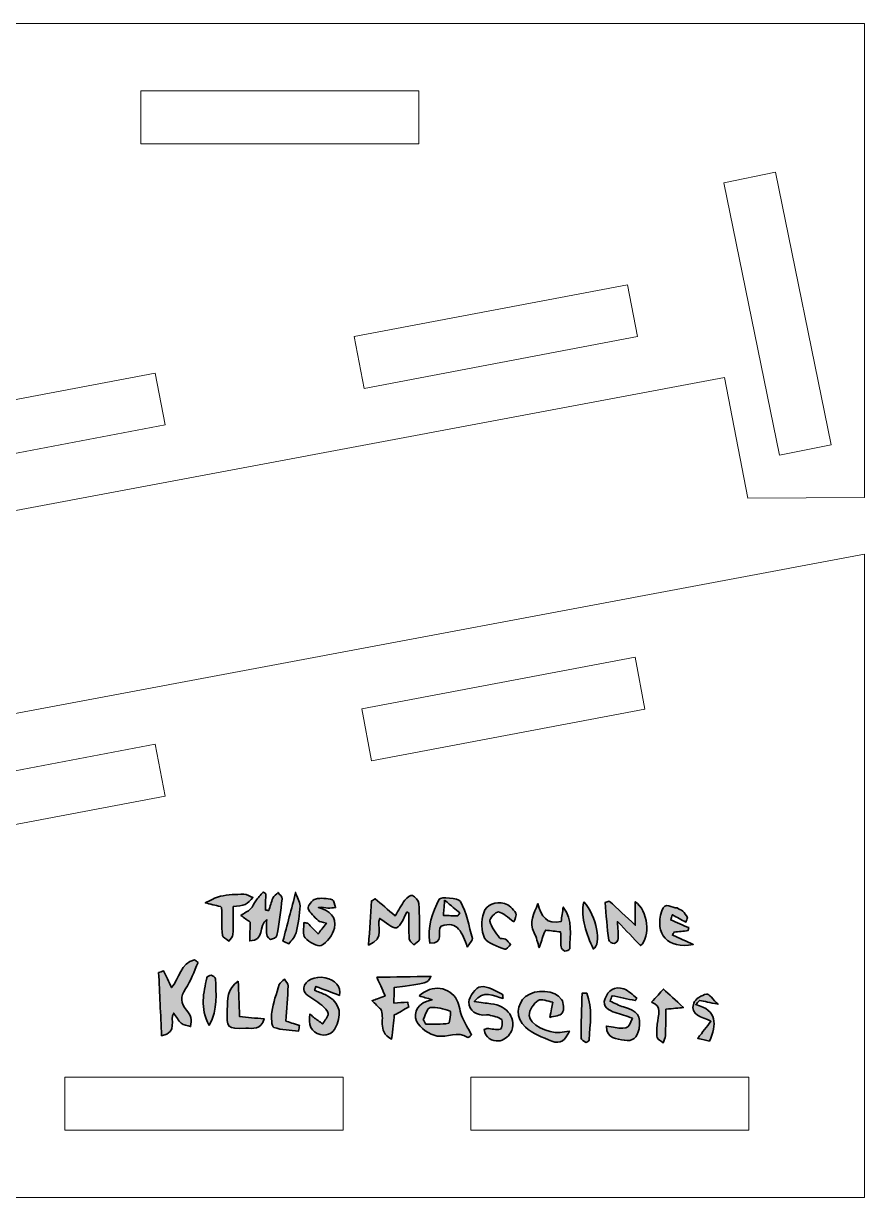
# Model space of a CAD drawing. Header units: inches. Extents: x 0.7 to 43.7, y -59.5 to -0.9.
# Drawn here: x 10.18 to 19.69, y -14.12 to -0.86 of the extents above; entities that cross this region are included whole.
import ezdxf

# ---------------------------------------------------------------- set-up
doc = ezdxf.new("R2010")
doc.units = ezdxf.units.IN
doc.header["$MEASUREMENT"] = 0
doc.layers.add('cut', color=7, linetype='Continuous')
doc.layers.add('etch', color=7, linetype='Continuous')

# ---------------------------------------------------------------- blocks, each defined once
blk = doc.blocks.new('block 8')
at = {"layer": 'etch', "true_color": 0x00a550}
h = blk.add_hatch(color=114, dxfattribs=at)
h.dxf.hatch_style = 2
edge = h.paths.add_edge_path()
edge.add_spline(control_points=[(12.548, -10.835), (12.548, -10.947), (12.551, -11.05), (12.546, -11.153), (12.544, -11.178), (12.516, -11.202), (12.5, -11.226), (12.474, -11.205), (12.428, -11.185), (12.426, -11.162), (12.416, -11.06), (12.419, -10.957), (12.418, -10.849), (12.417, -10.848), (12.411, -10.838), (12.404, -10.836), (12.347, -10.822), (12.289, -10.809), (12.232, -10.795), (12.289, -10.769), (12.344, -10.732), (12.404, -10.72), (12.49, -10.702), (12.58, -10.698), (12.669, -10.698), (12.703, -10.697), (12.737, -10.722), (12.771, -10.736), (12.742, -10.763), (12.718, -10.799), (12.685, -10.813), (12.648, -10.83), (12.603, -10.827), (12.548, -10.835)], knot_values=[0, 0, 0, 0, 1, 1, 1, 2, 2, 2, 3, 3, 3, 4, 4, 4, 5, 5, 5, 6, 6, 6, 7, 7, 7, 8, 8, 8, 9, 9, 9, 10, 10, 10, 11, 11, 11, 11], degree=3, periodic=1)
h = blk.add_hatch(color=114, dxfattribs=at)
h.dxf.hatch_style = 2
edge = h.paths.add_edge_path()
edge.add_spline(control_points=[(12.927, -10.982), (12.83, -11.059), (12.909, -11.223), (12.735, -11.225), (12.737, -11.15), (12.739, -11.082), (12.74, -11.012), (12.708, -10.989), (12.672, -10.963), (12.635, -10.937), (12.672, -10.912), (12.714, -10.893), (12.746, -10.862), (12.771, -10.839), (12.782, -10.801), (12.803, -10.773), (12.828, -10.738), (12.858, -10.706), (12.886, -10.673), (12.897, -10.679), (12.907, -10.685), (12.917, -10.692), (12.915, -10.752), (12.914, -10.813), (12.912, -10.874), (12.925, -10.876), (12.938, -10.879), (12.951, -10.882), (12.966, -10.835), (12.977, -10.786), (12.998, -10.741), (13.009, -10.716), (13.036, -10.698), (13.056, -10.677), (13.072, -10.701), (13.103, -10.726), (13.101, -10.748), (13.087, -10.887), (13.068, -11.026), (13.043, -11.164), (13.04, -11.184), (12.998, -11.205), (12.972, -11.208), (12.959, -11.21), (12.931, -11.174), (12.928, -11.152), (12.922, -11.103), (12.927, -11.053), (12.927, -10.982)], knot_values=[0, 0, 0, 0, 1, 1, 1, 2, 2, 2, 3, 3, 3, 4, 4, 4, 5, 5, 5, 6, 6, 6, 7, 7, 7, 8, 8, 8, 9, 9, 9, 10, 10, 10, 11, 11, 11, 12, 12, 12, 13, 13, 13, 14, 14, 14, 15, 15, 15, 16, 16, 16, 16], degree=3, periodic=1)
h = blk.add_hatch(color=114, dxfattribs=at)
h.dxf.hatch_style = 2
edge = h.paths.add_edge_path()
edge.add_spline(control_points=[(13.25, -10.676), (13.269, -10.726), (13.305, -10.777), (13.304, -10.827), (13.301, -10.929), (13.283, -11.033), (13.259, -11.133), (13.248, -11.178), (13.207, -11.216), (13.179, -11.257), (13.156, -11.248), (13.133, -11.239), (13.11, -11.229), (13.159, -11.045), (13.207, -10.861), (13.256, -10.677), (13.255, -10.677), (13.25, -10.676), (13.25, -10.676)], knot_values=[0, 0, 0, 0, 1, 1, 1, 2, 2, 2, 3, 3, 3, 4, 4, 4, 5, 5, 5, 6, 6, 6, 6], degree=3, periodic=1)
h = blk.add_hatch(color=114, dxfattribs=at)
h.dxf.hatch_style = 2
edge = h.paths.add_edge_path()
edge.add_spline(control_points=[(13.391, -11.026), (13.43, -11.066), (13.469, -11.106), (13.508, -11.146), (13.536, -11.11), (13.564, -11.075), (13.602, -11.025), (13.552, -11.01), (13.524, -11.01), (13.51, -10.996), (13.467, -10.953), (13.415, -10.91), (13.396, -10.857), (13.387, -10.833), (13.443, -10.762), (13.48, -10.752), (13.539, -10.735), (13.609, -10.745), (13.671, -10.759), (13.688, -10.763), (13.695, -10.817), (13.706, -10.848), (13.677, -10.85), (13.647, -10.857), (13.618, -10.854), (13.586, -10.851), (13.554, -10.84), (13.512, -10.848), (13.638, -10.881), (13.724, -10.954), (13.692, -11.081), (13.673, -11.156), (13.61, -11.241), (13.544, -11.276), (13.506, -11.296), (13.404, -11.24), (13.362, -11.191), (13.331, -11.156), (13.349, -11.077), (13.346, -11.018), (13.361, -11.02), (13.376, -11.023), (13.391, -11.026)], knot_values=[0, 0, 0, 0, 1, 1, 1, 2, 2, 2, 3, 3, 3, 4, 4, 4, 5, 5, 5, 6, 6, 6, 7, 7, 7, 8, 8, 8, 9, 9, 9, 10, 10, 10, 11, 11, 11, 12, 12, 12, 13, 13, 13, 14, 14, 14, 14], degree=3, periodic=1)
h = blk.add_hatch(color=114, dxfattribs=at)
h.dxf.hatch_style = 2
edge = h.paths.add_edge_path()
edge.add_spline(control_points=[(14.513, -10.896), (14.475, -10.96), (14.447, -11.062), (14.395, -11.076), (14.346, -11.09), (14.272, -11.012), (14.205, -10.971), (14.166, -11.052), (14.273, -11.197), (14.079, -11.272), (14.091, -11.092), (14.101, -10.932), (14.112, -10.773), (14.126, -10.764), (14.141, -10.756), (14.155, -10.748), (14.225, -10.809), (14.296, -10.871), (14.379, -10.943), (14.418, -10.879), (14.449, -10.818), (14.49, -10.764), (14.51, -10.738), (14.559, -10.702), (14.575, -10.71), (14.607, -10.727), (14.644, -10.769), (14.646, -10.803), (14.656, -10.937), (14.656, -11.073), (14.653, -11.209), (14.652, -11.229), (14.613, -11.249), (14.592, -11.269), (14.573, -11.247), (14.539, -11.226), (14.538, -11.203), (14.532, -11.106), (14.535, -11.008), (14.535, -10.91), (14.528, -10.906), (14.521, -10.901), (14.513, -10.896)], knot_values=[0, 0, 0, 0, 1, 1, 1, 2, 2, 2, 3, 3, 3, 4, 4, 4, 5, 5, 5, 6, 6, 6, 7, 7, 7, 8, 8, 8, 9, 9, 9, 10, 10, 10, 11, 11, 11, 12, 12, 12, 13, 13, 13, 14, 14, 14, 14], degree=3, periodic=1)
h = blk.add_hatch(color=114, dxfattribs=at)
h.dxf.hatch_style = 2
edge = h.paths.add_edge_path()
edge.add_spline(control_points=[(15.195, -11.296), (15.136, -11.136), (15.092, -10.987), (14.898, -11.059), (14.85, -11.109), (14.939, -11.261), (14.771, -11.25), (14.74, -11.069), (14.797, -10.903), (14.878, -10.754), (14.894, -10.725), (15.092, -10.737), (15.117, -10.78), (15.187, -10.905), (15.213, -11.056), (15.252, -11.198), (15.256, -11.213), (15.231, -11.235), (15.195, -11.296)], knot_values=[0, 0, 0, 0, 1, 1, 1, 2, 2, 2, 3, 3, 3, 4, 4, 4, 5, 5, 5, 6, 6, 6, 6], degree=3, periodic=1)
edge = h.paths.add_edge_path()
edge.add_spline(control_points=[(14.939, -10.764), (14.931, -10.855), (14.928, -10.894), (14.925, -10.937), (14.987, -10.939), (15.037, -10.941), (15.087, -10.943), (15.095, -10.932), (15.102, -10.921), (15.11, -10.909), (15.063, -10.87), (15.016, -10.83), (14.939, -10.764)], knot_values=[0, 0, 0, 0, 1, 1, 1, 2, 2, 2, 3, 3, 3, 4, 4, 4, 4], degree=3, periodic=1)
h = blk.add_hatch(color=114, dxfattribs=at)
h.dxf.hatch_style = 2
edge = h.paths.add_edge_path()
edge.add_spline(control_points=[(15.722, -11.01), (15.647, -10.958), (15.6, -10.904), (15.548, -10.898), (15.517, -10.895), (15.441, -10.976), (15.448, -11.002), (15.466, -11.07), (15.516, -11.131), (15.559, -11.19), (15.569, -11.204), (15.607, -11.194), (15.625, -11.205), (15.649, -11.22), (15.666, -11.246), (15.685, -11.267), (15.663, -11.286), (15.631, -11.325), (15.619, -11.32), (15.537, -11.284), (15.425, -11.258), (15.39, -11.192), (15.349, -11.116), (15.351, -10.994), (15.38, -10.907), (15.41, -10.812), (15.516, -10.774), (15.614, -10.802), (15.665, -10.816), (15.714, -10.864), (15.744, -10.91), (15.759, -10.933), (15.729, -10.985), (15.722, -11.01)], knot_values=[0, 0, 0, 0, 1, 1, 1, 2, 2, 2, 3, 3, 3, 4, 4, 4, 5, 5, 5, 6, 6, 6, 7, 7, 7, 8, 8, 8, 9, 9, 9, 10, 10, 10, 11, 11, 11, 11], degree=3, periodic=1)
h = blk.add_hatch(color=114, dxfattribs=at)
h.dxf.hatch_style = 2
edge = h.paths.add_edge_path()
edge.add_spline(control_points=[(15.991, -10.804), (16.032, -10.947), (16.091, -11.044), (16.256, -11.005), (16.263, -10.953), (16.271, -10.898), (16.279, -10.843), (16.395, -10.993), (16.353, -11.156), (16.353, -11.314), (16.353, -11.324), (16.314, -11.343), (16.298, -11.34), (16.281, -11.336), (16.259, -11.311), (16.256, -11.293), (16.249, -11.243), (16.252, -11.191), (16.25, -11.124), (16.195, -11.117), (16.137, -11.11), (16.082, -11.103), (16.073, -11.118), (16.068, -11.126), (16.065, -11.134), (16.045, -11.19), (16.026, -11.246), (16.007, -11.301), (15.989, -11.245), (15.979, -11.183), (15.95, -11.133), (15.882, -11.014), (15.955, -10.917), (15.991, -10.804)], knot_values=[0, 0, 0, 0, 1, 1, 1, 2, 2, 2, 3, 3, 3, 4, 4, 4, 5, 5, 5, 6, 6, 6, 7, 7, 7, 8, 8, 8, 9, 9, 9, 10, 10, 10, 11, 11, 11, 11], degree=3, periodic=1)
h = blk.add_hatch(color=114, dxfattribs=at)
h.dxf.hatch_style = 2
edge = h.paths.add_edge_path()
edge.add_spline(control_points=[(16.512, -10.782), (16.658, -10.942), (16.714, -11.265), (16.62, -11.317), (16.54, -11.145), (16.475, -10.972), (16.512, -10.782)], knot_values=[0, 0, 0, 0, 1, 1, 1, 2, 2, 2, 2], degree=3, periodic=1)
h = blk.add_hatch(color=114, dxfattribs=at)
h.dxf.hatch_style = 2
edge = h.paths.add_edge_path()
edge.add_spline(control_points=[(16.8, -10.775), (16.894, -10.862), (16.988, -10.949), (17.094, -11.047), (17.094, -10.954), (17.094, -10.874), (17.094, -10.782), (17.239, -10.879), (17.268, -11.181), (17.154, -11.277), (17.075, -11.195), (16.995, -11.112), (16.892, -11.006), (16.897, -11.088), (16.905, -11.144), (16.901, -11.199), (16.9, -11.22), (16.873, -11.252), (16.856, -11.254), (16.835, -11.256), (16.795, -11.232), (16.793, -11.216), (16.776, -11.075), (16.765, -10.933), (16.753, -10.791), (16.769, -10.786), (16.785, -10.78), (16.8, -10.775)], knot_values=[0, 0, 0, 0, 1, 1, 1, 2, 2, 2, 3, 3, 3, 4, 4, 4, 5, 5, 5, 6, 6, 6, 7, 7, 7, 8, 8, 8, 9, 9, 9, 9], degree=3, periodic=1)
h = blk.add_hatch(color=114, dxfattribs=at)
h.dxf.hatch_style = 2
edge = h.paths.add_edge_path()
edge.add_spline(control_points=[(17.631, -10.887), (17.649, -10.911), (17.667, -10.936), (17.684, -10.96), (17.678, -10.978), (17.672, -10.996), (17.666, -11.013), (17.615, -10.986), (17.564, -10.958), (17.513, -10.93), (17.507, -10.949), (17.501, -10.968), (17.495, -10.987), (17.563, -11.017), (17.631, -11.046), (17.699, -11.075), (17.696, -11.086), (17.694, -11.098), (17.691, -11.109), (17.638, -11.114), (17.586, -11.12), (17.533, -11.126), (17.527, -11.137), (17.52, -11.149), (17.514, -11.16), (17.593, -11.195), (17.671, -11.23), (17.749, -11.265), (17.457, -11.323), (17.311, -11.147), (17.393, -10.886), (17.43, -10.766), (17.509, -10.863), (17.567, -10.852), (17.588, -10.864), (17.61, -10.875), (17.631, -10.887)], knot_values=[0, 0, 0, 0, 1, 1, 1, 2, 2, 2, 3, 3, 3, 4, 4, 4, 5, 5, 5, 6, 6, 6, 7, 7, 7, 8, 8, 8, 9, 9, 9, 10, 10, 10, 11, 11, 11, 12, 12, 12, 12], degree=3, periodic=1)
h = blk.add_hatch(color=114, dxfattribs=at)
h.dxf.hatch_style = 2
edge = h.paths.add_edge_path()
edge.add_spline(control_points=[(12.152, -11.47), (12.105, -11.57), (12.069, -11.676), (12.009, -11.767), (11.948, -11.857), (11.956, -11.929), (12.019, -12.007), (12.039, -12.033), (12.063, -12.06), (12.07, -12.09), (12.078, -12.122), (12.069, -12.159), (12.067, -12.193), (12.031, -12.181), (11.989, -12.178), (11.962, -12.156), (11.928, -12.127), (11.906, -12.083), (11.876, -12.041), (11.825, -12.114), (11.931, -12.256), (11.739, -12.297), (11.728, -12.052), (11.717, -11.817), (11.706, -11.582), (11.725, -11.576), (11.744, -11.57), (11.762, -11.564), (11.79, -11.624), (11.818, -11.683), (11.85, -11.753), (11.942, -11.653), (11.955, -11.471), (12.112, -11.439), (12.125, -11.45), (12.139, -11.46), (12.152, -11.47)], knot_values=[0, 0, 0, 0, 1, 1, 1, 2, 2, 2, 3, 3, 3, 4, 4, 4, 5, 5, 5, 6, 6, 6, 7, 7, 7, 8, 8, 8, 9, 9, 9, 10, 10, 10, 11, 11, 11, 12, 12, 12, 12], degree=3, periodic=1)
h = blk.add_hatch(color=114, dxfattribs=at)
h.dxf.hatch_style = 2
edge = h.paths.add_edge_path()
edge.add_spline(control_points=[(12.277, -12.18), (12.168, -11.978), (12.216, -11.81), (12.249, -11.643), (12.252, -11.629), (12.283, -11.611), (12.299, -11.613), (12.317, -11.615), (12.346, -11.637), (12.347, -11.652), (12.355, -11.82), (12.379, -11.991), (12.277, -12.18)], knot_values=[0, 0, 0, 0, 1, 1, 1, 2, 2, 2, 3, 3, 3, 4, 4, 4, 4], degree=3, periodic=1)
h = blk.add_hatch(color=114, dxfattribs=at)
h.dxf.hatch_style = 2
edge = h.paths.add_edge_path()
edge.add_spline(control_points=[(13.143, -12.131), (13.177, -12.142), (13.238, -12.161), (13.298, -12.18), (13.295, -12.201), (13.291, -12.222), (13.288, -12.243), (13.194, -12.232), (13.095, -12.234), (13.009, -12.202), (12.982, -12.192), (12.976, -12.087), (12.985, -12.029), (13.002, -11.924), (13.036, -11.82), (13.069, -11.718), (13.076, -11.694), (13.108, -11.677), (13.128, -11.657), (13.143, -11.683), (13.171, -11.709), (13.17, -11.733), (13.165, -11.864), (13.153, -11.994), (13.143, -12.131)], knot_values=[0, 0, 0, 0, 1, 1, 1, 2, 2, 2, 3, 3, 3, 4, 4, 4, 5, 5, 5, 6, 6, 6, 7, 7, 7, 8, 8, 8, 8], degree=3, periodic=1)
h = blk.add_hatch(color=114, dxfattribs=at)
h.dxf.hatch_style = 2
edge = h.paths.add_edge_path()
edge.add_spline(control_points=[(13.416, -12.048), (13.432, -12.063), (13.442, -12.077), (13.456, -12.087), (13.49, -12.113), (13.526, -12.137), (13.561, -12.162), (13.583, -12.123), (13.622, -12.084), (13.622, -12.045), (13.622, -12.014), (13.58, -11.976), (13.549, -11.951), (13.493, -11.906), (13.428, -11.871), (13.372, -11.825), (13.355, -11.811), (13.343, -11.777), (13.346, -11.754), (13.354, -11.674), (13.478, -11.618), (13.587, -11.641), (13.706, -11.665), (13.768, -11.742), (13.749, -11.84), (13.662, -11.807), (13.573, -11.773), (13.484, -11.739), (13.479, -11.754), (13.473, -11.769), (13.468, -11.783), (13.508, -11.799), (13.548, -11.814), (13.587, -11.832), (13.734, -11.898), (13.782, -12.018), (13.723, -12.166), (13.688, -12.254), (13.631, -12.308), (13.53, -12.282), (13.434, -12.257), (13.392, -12.172), (13.416, -12.048)], knot_values=[0, 0, 0, 0, 1, 1, 1, 2, 2, 2, 3, 3, 3, 4, 4, 4, 5, 5, 5, 6, 6, 6, 7, 7, 7, 8, 8, 8, 9, 9, 9, 10, 10, 10, 11, 11, 11, 12, 12, 12, 13, 13, 13, 14, 14, 14, 14], degree=3, periodic=1)
h = blk.add_hatch(color=114, dxfattribs=at)
h.dxf.hatch_style = 2
edge = h.paths.add_edge_path()
edge.add_spline(control_points=[(14.173, -11.636), (14.373, -11.633), (14.572, -11.63), (14.783, -11.626), (14.75, -11.702), (14.75, -11.702), (14.367, -11.752), (14.367, -11.802), (14.366, -11.852), (14.366, -11.928), (14.419, -11.924), (14.47, -11.92), (14.521, -11.916), (14.525, -11.934), (14.53, -11.953), (14.534, -11.971), (14.48, -12.002), (14.425, -12.032), (14.37, -12.062), (14.362, -12.139), (14.352, -12.225), (14.339, -12.335), (14.165, -12.242), (14.274, -12.092), (14.214, -11.994), (14.185, -11.966), (14.152, -11.934), (14.119, -11.901), (14.157, -11.887), (14.195, -11.873), (14.266, -11.847), (14.244, -11.796), (14.217, -11.735), (14.173, -11.636)], knot_values=[0, 0, 0, 0, 1, 1, 1, 2, 2, 2, 3, 3, 3, 4, 4, 4, 5, 5, 5, 6, 6, 6, 7, 7, 7, 8, 8, 8, 9, 9, 9, 10, 10, 10, 11, 11, 11, 11], degree=3, periodic=1)
h = blk.add_hatch(color=114, dxfattribs=at)
h.dxf.hatch_style = 2
edge = h.paths.add_edge_path()
edge.add_spline(control_points=[(12.606, -11.68), (12.611, -11.808), (12.615, -11.935), (12.621, -12.079), (12.709, -12.088), (12.8, -12.097), (12.899, -12.107), (12.862, -12.233), (12.769, -12.211), (12.691, -12.212), (12.476, -12.216), (12.473, -12.215), (12.481, -12.001), (12.486, -11.886), (12.477, -11.764), (12.606, -11.68)], knot_values=[0, 0, 0, 0, 1, 1, 1, 2, 2, 2, 3, 3, 3, 4, 4, 4, 5, 5, 5, 5], degree=3, periodic=1)
h = blk.add_hatch(color=114, dxfattribs=at)
h.dxf.hatch_style = 2
edge = h.paths.add_edge_path()
edge.add_spline(control_points=[(14.652, -11.846), (14.79, -11.712), (15.002, -11.742), (15.076, -11.893), (15.107, -11.955), (15.113, -12.029), (15.14, -12.093), (15.166, -12.156), (15.204, -12.213), (15.244, -12.286), (15.246, -12.284), (15.209, -12.322), (15.2, -12.316), (15.085, -12.24), (14.965, -12.319), (14.856, -12.3), (14.768, -12.284), (14.656, -12.21), (14.622, -12.132), (14.577, -12.029), (14.637, -11.922), (14.797, -11.889), (14.736, -11.871), (14.702, -11.861), (14.652, -11.846)], knot_values=[0, 0, 0, 0, 1, 1, 1, 2, 2, 2, 3, 3, 3, 4, 4, 4, 5, 5, 5, 6, 6, 6, 7, 7, 7, 8, 8, 8, 8], degree=3, periodic=1)
edge = h.paths.add_edge_path()
edge.add_spline(control_points=[(14.697, -12.111), (14.707, -12.13), (14.717, -12.148), (14.727, -12.166), (14.813, -12.165), (14.901, -12.17), (14.985, -12.156), (14.999, -12.153), (15.011, -12.021), (15, -12.017), (14.928, -11.991), (14.847, -11.969), (14.774, -11.978), (14.743, -11.982), (14.722, -12.065), (14.697, -12.111)], knot_values=[0, 0, 0, 0, 1, 1, 1, 2, 2, 2, 3, 3, 3, 4, 4, 4, 5, 5, 5, 5], degree=3, periodic=1)
h = blk.add_hatch(color=114, dxfattribs=at)
h.dxf.hatch_style = 2
edge = h.paths.add_edge_path()
edge.add_spline(control_points=[(15.6, -11.874), (15.486, -11.853), (15.382, -11.767), (15.273, -11.91), (15.349, -11.92), (15.404, -11.929), (15.46, -11.934), (15.652, -11.955), (15.765, -12.113), (15.684, -12.264), (15.66, -12.307), (15.597, -12.353), (15.55, -12.355), (15.473, -12.359), (15.399, -12.322), (15.384, -12.226), (15.404, -12.219), (15.412, -12.213), (15.42, -12.214), (15.47, -12.218), (15.522, -12.232), (15.57, -12.222), (15.583, -12.22), (15.6, -12.126), (15.585, -12.114), (15.545, -12.084), (15.489, -12.076), (15.439, -12.061), (15.431, -12.058), (15.421, -12.06), (15.412, -12.061), (15.3, -12.073), (15.212, -12.016), (15.213, -11.914), (15.213, -11.853), (15.293, -11.75), (15.349, -11.742), (15.424, -11.731), (15.51, -11.792), (15.59, -11.825), (15.597, -11.828), (15.596, -11.851), (15.6, -11.874)], knot_values=[0, 0, 0, 0, 1, 1, 1, 2, 2, 2, 3, 3, 3, 4, 4, 4, 5, 5, 5, 6, 6, 6, 7, 7, 7, 8, 8, 8, 9, 9, 9, 10, 10, 10, 11, 11, 11, 12, 12, 12, 13, 13, 13, 14, 14, 14, 14], degree=3, periodic=1)
h = blk.add_hatch(color=114, dxfattribs=at)
h.dxf.hatch_style = 2
edge = h.paths.add_edge_path()
edge.add_spline(control_points=[(16.127, -12.09), (16.142, -12.013), (16.152, -11.966), (16.161, -11.918), (16.105, -11.909), (16.03, -11.873), (15.996, -11.897), (15.945, -11.931), (15.894, -12.008), (15.895, -12.066), (15.896, -12.168), (16.102, -12.272), (16.245, -12.259), (16.277, -12.256), (16.308, -12.25), (16.349, -12.244), (16.308, -12.343), (16.247, -12.397), (16.151, -12.357), (16.046, -12.315), (15.932, -12.274), (15.851, -12.2), (15.737, -12.098), (15.752, -11.937), (15.854, -11.854), (15.966, -11.764), (16.189, -11.776), (16.261, -11.887), (16.286, -11.926), (16.291, -12.002), (16.269, -12.04), (16.25, -12.072), (16.18, -12.073), (16.127, -12.09)], knot_values=[0, 0, 0, 0, 1, 1, 1, 2, 2, 2, 3, 3, 3, 4, 4, 4, 5, 5, 5, 6, 6, 6, 7, 7, 7, 8, 8, 8, 9, 9, 9, 10, 10, 10, 11, 11, 11, 11], degree=3, periodic=1)
h = blk.add_hatch(color=114, dxfattribs=at)
h.dxf.hatch_style = 2
edge = h.paths.add_edge_path()
edge.add_spline(control_points=[(17.062, -12.097), (16.991, -12.074), (16.928, -12.057), (16.868, -12.035), (16.795, -12.008), (16.715, -11.975), (16.752, -11.877), (16.786, -11.785), (16.861, -11.73), (16.963, -11.767), (17.017, -11.787), (17.062, -11.835), (17.111, -11.87), (17.106, -11.88), (17.1, -11.889), (17.094, -11.899), (17.006, -11.881), (16.919, -11.863), (16.831, -11.844), (16.824, -11.865), (16.816, -11.886), (16.809, -11.906), (16.86, -11.928), (16.908, -11.957), (16.961, -11.971), (17.122, -12.014), (17.163, -12.074), (17.136, -12.219), (17.118, -12.316), (17.062, -12.366), (16.971, -12.348), (16.885, -12.331), (16.766, -12.333), (16.767, -12.188), (17.01, -12.229), (17.01, -12.229), (17.062, -12.097)], knot_values=[0, 0, 0, 0, 1, 1, 1, 2, 2, 2, 3, 3, 3, 4, 4, 4, 5, 5, 5, 6, 6, 6, 7, 7, 7, 8, 8, 8, 9, 9, 9, 10, 10, 10, 11, 11, 11, 12, 12, 12, 12], degree=3, periodic=1)
h = blk.add_hatch(color=114, dxfattribs=at)
h.dxf.hatch_style = 2
edge = h.paths.add_edge_path()
edge.add_spline(control_points=[(17.277, -11.918), (17.33, -11.86), (17.378, -11.808), (17.413, -11.77), (17.473, -11.826), (17.548, -11.895), (17.638, -11.978), (17.582, -11.983), (17.526, -11.989), (17.44, -11.997), (17.439, -12.093), (17.438, -12.194), (17.434, -12.296), (17.433, -12.323), (17.418, -12.349), (17.409, -12.376), (17.386, -12.357), (17.347, -12.34), (17.342, -12.318), (17.333, -12.269), (17.337, -12.216), (17.342, -12.166), (17.354, -12.065), (17.4, -11.955), (17.277, -11.918)], knot_values=[0, 0, 0, 0, 1, 1, 1, 2, 2, 2, 3, 3, 3, 4, 4, 4, 5, 5, 5, 6, 6, 6, 7, 7, 7, 8, 8, 8, 8], degree=3, periodic=1)
h = blk.add_hatch(color=114, dxfattribs=at)
h.dxf.hatch_style = 2
edge = h.paths.add_edge_path()
edge.add_spline(control_points=[(16.545, -11.817), (16.614, -11.987), (16.58, -12.166), (16.574, -12.343), (16.574, -12.354), (16.542, -12.376), (16.536, -12.372), (16.514, -12.361), (16.481, -12.34), (16.481, -12.323), (16.482, -12.155), (16.488, -11.986), (16.492, -11.817), (16.51, -11.817), (16.528, -11.817), (16.545, -11.817)], knot_values=[0, 0, 0, 0, 1, 1, 1, 2, 2, 2, 3, 3, 3, 4, 4, 4, 5, 5, 5, 5], degree=3, periodic=1)
h = blk.add_hatch(color=114, dxfattribs=at)
h.dxf.hatch_style = 2
edge = h.paths.add_edge_path()
edge.add_spline(control_points=[(17.933, -12.359), (17.896, -12.349), (17.855, -12.34), (17.8, -12.326), (17.857, -12.251), (17.9, -12.196), (17.948, -12.133), (17.852, -12.077), (17.706, -12.073), (17.756, -11.927), (17.771, -11.88), (17.845, -11.837), (17.899, -11.827), (17.929, -11.821), (17.972, -11.889), (18.03, -11.941), (17.934, -11.921), (17.877, -11.909), (17.821, -11.897), (17.806, -11.912), (17.791, -11.928), (17.777, -11.943), (18.024, -12.012), (18.015, -12.165), (17.933, -12.359)], knot_values=[0, 0, 0, 0, 1, 1, 1, 2, 2, 2, 3, 3, 3, 4, 4, 4, 5, 5, 5, 6, 6, 6, 7, 7, 7, 8, 8, 8, 8], degree=3, periodic=1)
at = {"layer": 'etch', "color": 114, "lineweight": 35, "true_color": 0x00a550}
for points, knots in [([(12.548, -10.835), (12.548, -10.947), (12.551, -11.05), (12.546, -11.153), (12.544, -11.178), (12.516, -11.202), (12.5, -11.226), (12.474, -11.205), (12.428, -11.185), (12.426, -11.162), (12.416, -11.06), (12.419, -10.957), (12.418, -10.849), (12.417, -10.848), (12.411, -10.838), (12.404, -10.836), (12.347, -10.822), (12.289, -10.809), (12.232, -10.795), (12.289, -10.769), (12.344, -10.732), (12.404, -10.72), (12.49, -10.702), (12.58, -10.698), (12.669, -10.698), (12.703, -10.697), (12.737, -10.722), (12.771, -10.736), (12.742, -10.763), (12.718, -10.799), (12.685, -10.813), (12.648, -10.83), (12.603, -10.827), (12.548, -10.835)], [0, 0, 0, 0, 1, 1, 1, 2, 2, 2, 3, 3, 3, 4, 4, 4, 5, 5, 5, 6, 6, 6, 7, 7, 7, 8, 8, 8, 9, 9, 9, 10, 10, 10, 11, 11, 11, 11]), ([(12.927, -10.982), (12.83, -11.059), (12.909, -11.223), (12.735, -11.225), (12.737, -11.15), (12.739, -11.082), (12.74, -11.012), (12.708, -10.989), (12.672, -10.963), (12.635, -10.937), (12.672, -10.912), (12.714, -10.893), (12.746, -10.862), (12.771, -10.839), (12.782, -10.801), (12.803, -10.773), (12.828, -10.738), (12.858, -10.706), (12.886, -10.673), (12.897, -10.679), (12.907, -10.685), (12.917, -10.692), (12.915, -10.752), (12.914, -10.813), (12.912, -10.874), (12.925, -10.876), (12.938, -10.879), (12.951, -10.882), (12.966, -10.835), (12.977, -10.786), (12.998, -10.741), (13.009, -10.716), (13.036, -10.698), (13.056, -10.677), (13.072, -10.701), (13.103, -10.726), (13.101, -10.748), (13.087, -10.887), (13.068, -11.026), (13.043, -11.164), (13.04, -11.184), (12.998, -11.205), (12.972, -11.208), (12.959, -11.21), (12.931, -11.174), (12.928, -11.152), (12.922, -11.103), (12.927, -11.053), (12.927, -10.982)], [0, 0, 0, 0, 1, 1, 1, 2, 2, 2, 3, 3, 3, 4, 4, 4, 5, 5, 5, 6, 6, 6, 7, 7, 7, 8, 8, 8, 9, 9, 9, 10, 10, 10, 11, 11, 11, 12, 12, 12, 13, 13, 13, 14, 14, 14, 15, 15, 15, 16, 16, 16, 16]), ([(13.25, -10.676), (13.269, -10.726), (13.305, -10.777), (13.304, -10.827), (13.301, -10.929), (13.283, -11.033), (13.259, -11.133), (13.248, -11.178), (13.207, -11.216), (13.179, -11.257), (13.156, -11.248), (13.133, -11.239), (13.11, -11.229), (13.159, -11.045), (13.207, -10.861), (13.256, -10.677), (13.255, -10.677), (13.25, -10.676), (13.25, -10.676)], [0, 0, 0, 0, 1, 1, 1, 2, 2, 2, 3, 3, 3, 4, 4, 4, 5, 5, 5, 6, 6, 6, 6]), ([(13.391, -11.026), (13.43, -11.066), (13.469, -11.106), (13.508, -11.146), (13.536, -11.11), (13.564, -11.075), (13.602, -11.025), (13.552, -11.01), (13.524, -11.01), (13.51, -10.996), (13.467, -10.953), (13.415, -10.91), (13.396, -10.857), (13.387, -10.833), (13.443, -10.762), (13.48, -10.752), (13.539, -10.735), (13.609, -10.745), (13.671, -10.759), (13.688, -10.763), (13.695, -10.817), (13.706, -10.848), (13.677, -10.85), (13.647, -10.857), (13.618, -10.854), (13.586, -10.851), (13.554, -10.84), (13.512, -10.848), (13.638, -10.881), (13.724, -10.954), (13.692, -11.081), (13.673, -11.156), (13.61, -11.241), (13.544, -11.276), (13.506, -11.296), (13.404, -11.24), (13.362, -11.191), (13.331, -11.156), (13.349, -11.077), (13.346, -11.018), (13.361, -11.02), (13.376, -11.023), (13.391, -11.026)], [0, 0, 0, 0, 1, 1, 1, 2, 2, 2, 3, 3, 3, 4, 4, 4, 5, 5, 5, 6, 6, 6, 7, 7, 7, 8, 8, 8, 9, 9, 9, 10, 10, 10, 11, 11, 11, 12, 12, 12, 13, 13, 13, 14, 14, 14, 14]), ([(14.513, -10.896), (14.475, -10.96), (14.447, -11.062), (14.395, -11.076), (14.346, -11.09), (14.272, -11.012), (14.205, -10.971), (14.166, -11.052), (14.273, -11.197), (14.079, -11.272), (14.091, -11.092), (14.101, -10.932), (14.112, -10.773), (14.126, -10.764), (14.141, -10.756), (14.155, -10.748), (14.225, -10.809), (14.296, -10.871), (14.379, -10.943), (14.418, -10.879), (14.449, -10.818), (14.49, -10.764), (14.51, -10.738), (14.559, -10.702), (14.575, -10.71), (14.607, -10.727), (14.644, -10.769), (14.646, -10.803), (14.656, -10.937), (14.656, -11.073), (14.653, -11.209), (14.652, -11.229), (14.613, -11.249), (14.592, -11.269), (14.573, -11.247), (14.539, -11.226), (14.538, -11.203), (14.532, -11.106), (14.535, -11.008), (14.535, -10.91), (14.528, -10.906), (14.521, -10.901), (14.513, -10.896)], [0, 0, 0, 0, 1, 1, 1, 2, 2, 2, 3, 3, 3, 4, 4, 4, 5, 5, 5, 6, 6, 6, 7, 7, 7, 8, 8, 8, 9, 9, 9, 10, 10, 10, 11, 11, 11, 12, 12, 12, 13, 13, 13, 14, 14, 14, 14]), ([(15.195, -11.296), (15.136, -11.136), (15.092, -10.987), (14.898, -11.059), (14.85, -11.109), (14.939, -11.261), (14.771, -11.25), (14.74, -11.069), (14.797, -10.903), (14.878, -10.754), (14.894, -10.725), (15.092, -10.737), (15.117, -10.78), (15.187, -10.905), (15.213, -11.056), (15.252, -11.198), (15.256, -11.213), (15.231, -11.235), (15.195, -11.296)], [0, 0, 0, 0, 1, 1, 1, 2, 2, 2, 3, 3, 3, 4, 4, 4, 5, 5, 5, 6, 6, 6, 6]), ([(14.939, -10.764), (14.931, -10.855), (14.928, -10.894), (14.925, -10.937), (14.987, -10.939), (15.037, -10.941), (15.087, -10.943), (15.095, -10.932), (15.102, -10.921), (15.11, -10.909), (15.063, -10.87), (15.016, -10.83), (14.939, -10.764)], [0, 0, 0, 0, 1, 1, 1, 2, 2, 2, 3, 3, 3, 4, 4, 4, 4]), ([(14.939, -10.764), (15.016, -10.83), (15.063, -10.87), (15.11, -10.909), (15.102, -10.921), (15.095, -10.932), (15.087, -10.943), (15.037, -10.941), (14.987, -10.939), (14.925, -10.937), (14.928, -10.894), (14.931, -10.855), (14.939, -10.764)], [0, 0, 0, 0, 1, 1, 1, 2, 2, 2, 3, 3, 3, 4, 4, 4, 4]), ([(15.722, -11.01), (15.647, -10.958), (15.6, -10.904), (15.548, -10.898), (15.517, -10.895), (15.441, -10.976), (15.448, -11.002), (15.466, -11.07), (15.516, -11.131), (15.559, -11.19), (15.569, -11.204), (15.607, -11.194), (15.625, -11.205), (15.649, -11.22), (15.666, -11.246), (15.685, -11.267), (15.663, -11.286), (15.631, -11.325), (15.619, -11.32), (15.537, -11.284), (15.425, -11.258), (15.39, -11.192), (15.349, -11.116), (15.351, -10.994), (15.38, -10.907), (15.41, -10.812), (15.516, -10.774), (15.614, -10.802), (15.665, -10.816), (15.714, -10.864), (15.744, -10.91), (15.759, -10.933), (15.729, -10.985), (15.722, -11.01)], [0, 0, 0, 0, 1, 1, 1, 2, 2, 2, 3, 3, 3, 4, 4, 4, 5, 5, 5, 6, 6, 6, 7, 7, 7, 8, 8, 8, 9, 9, 9, 10, 10, 10, 11, 11, 11, 11]), ([(15.991, -10.804), (16.032, -10.947), (16.091, -11.044), (16.256, -11.005), (16.263, -10.953), (16.271, -10.898), (16.279, -10.843), (16.395, -10.993), (16.353, -11.156), (16.353, -11.314), (16.353, -11.324), (16.314, -11.343), (16.298, -11.34), (16.281, -11.336), (16.259, -11.311), (16.256, -11.293), (16.249, -11.243), (16.252, -11.191), (16.25, -11.124), (16.195, -11.117), (16.137, -11.11), (16.082, -11.103), (16.073, -11.118), (16.068, -11.126), (16.065, -11.134), (16.045, -11.19), (16.026, -11.246), (16.007, -11.301), (15.989, -11.245), (15.979, -11.183), (15.95, -11.133), (15.882, -11.014), (15.955, -10.917), (15.991, -10.804)], [0, 0, 0, 0, 1, 1, 1, 2, 2, 2, 3, 3, 3, 4, 4, 4, 5, 5, 5, 6, 6, 6, 7, 7, 7, 8, 8, 8, 9, 9, 9, 10, 10, 10, 11, 11, 11, 11]), ([(16.512, -10.782), (16.658, -10.942), (16.714, -11.265), (16.62, -11.317), (16.54, -11.145), (16.475, -10.972), (16.512, -10.782)], [0, 0, 0, 0, 1, 1, 1, 2, 2, 2, 2]), ([(16.8, -10.775), (16.894, -10.862), (16.988, -10.949), (17.094, -11.047), (17.094, -10.954), (17.094, -10.874), (17.094, -10.782), (17.239, -10.879), (17.268, -11.181), (17.154, -11.277), (17.075, -11.195), (16.995, -11.112), (16.892, -11.006), (16.897, -11.088), (16.905, -11.144), (16.901, -11.199), (16.9, -11.22), (16.873, -11.252), (16.856, -11.254), (16.835, -11.256), (16.795, -11.232), (16.793, -11.216), (16.776, -11.075), (16.765, -10.933), (16.753, -10.791), (16.769, -10.786), (16.785, -10.78), (16.8, -10.775)], [0, 0, 0, 0, 1, 1, 1, 2, 2, 2, 3, 3, 3, 4, 4, 4, 5, 5, 5, 6, 6, 6, 7, 7, 7, 8, 8, 8, 9, 9, 9, 9]), ([(17.631, -10.887), (17.649, -10.911), (17.667, -10.936), (17.684, -10.96), (17.678, -10.978), (17.672, -10.996), (17.666, -11.013), (17.615, -10.986), (17.564, -10.958), (17.513, -10.93), (17.507, -10.949), (17.501, -10.968), (17.495, -10.987), (17.563, -11.017), (17.631, -11.046), (17.699, -11.075), (17.696, -11.086), (17.694, -11.098), (17.691, -11.109), (17.638, -11.114), (17.586, -11.12), (17.533, -11.126), (17.527, -11.137), (17.52, -11.149), (17.514, -11.16), (17.593, -11.195), (17.671, -11.23), (17.749, -11.265), (17.457, -11.323), (17.311, -11.147), (17.393, -10.886), (17.43, -10.766), (17.509, -10.863), (17.567, -10.852), (17.588, -10.864), (17.61, -10.875), (17.631, -10.887)], [0, 0, 0, 0, 1, 1, 1, 2, 2, 2, 3, 3, 3, 4, 4, 4, 5, 5, 5, 6, 6, 6, 7, 7, 7, 8, 8, 8, 9, 9, 9, 10, 10, 10, 11, 11, 11, 12, 12, 12, 12]), ([(12.152, -11.47), (12.105, -11.57), (12.069, -11.676), (12.009, -11.767), (11.948, -11.857), (11.956, -11.929), (12.019, -12.007), (12.039, -12.033), (12.063, -12.06), (12.07, -12.09), (12.078, -12.122), (12.069, -12.159), (12.067, -12.193), (12.031, -12.181), (11.989, -12.178), (11.962, -12.156), (11.928, -12.127), (11.906, -12.083), (11.876, -12.041), (11.825, -12.114), (11.931, -12.256), (11.739, -12.297), (11.728, -12.052), (11.717, -11.817), (11.706, -11.582), (11.725, -11.576), (11.744, -11.57), (11.762, -11.564), (11.79, -11.624), (11.818, -11.683), (11.85, -11.753), (11.942, -11.653), (11.955, -11.471), (12.112, -11.439), (12.125, -11.45), (12.139, -11.46), (12.152, -11.47)], [0, 0, 0, 0, 1, 1, 1, 2, 2, 2, 3, 3, 3, 4, 4, 4, 5, 5, 5, 6, 6, 6, 7, 7, 7, 8, 8, 8, 9, 9, 9, 10, 10, 10, 11, 11, 11, 12, 12, 12, 12]), ([(12.277, -12.18), (12.168, -11.978), (12.216, -11.81), (12.249, -11.643), (12.252, -11.629), (12.283, -11.611), (12.299, -11.613), (12.317, -11.615), (12.346, -11.637), (12.347, -11.652), (12.355, -11.82), (12.379, -11.991), (12.277, -12.18)], [0, 0, 0, 0, 1, 1, 1, 2, 2, 2, 3, 3, 3, 4, 4, 4, 4]), ([(13.143, -12.131), (13.177, -12.142), (13.238, -12.161), (13.298, -12.18), (13.295, -12.201), (13.291, -12.222), (13.288, -12.243), (13.194, -12.232), (13.095, -12.234), (13.009, -12.202), (12.982, -12.192), (12.976, -12.087), (12.985, -12.029), (13.002, -11.924), (13.036, -11.82), (13.069, -11.718), (13.076, -11.694), (13.108, -11.677), (13.128, -11.657), (13.143, -11.683), (13.171, -11.709), (13.17, -11.733), (13.165, -11.864), (13.153, -11.994), (13.143, -12.131)], [0, 0, 0, 0, 1, 1, 1, 2, 2, 2, 3, 3, 3, 4, 4, 4, 5, 5, 5, 6, 6, 6, 7, 7, 7, 8, 8, 8, 8]), ([(13.416, -12.048), (13.432, -12.063), (13.442, -12.077), (13.456, -12.087), (13.49, -12.113), (13.526, -12.137), (13.561, -12.162), (13.583, -12.123), (13.622, -12.084), (13.622, -12.045), (13.622, -12.014), (13.58, -11.976), (13.549, -11.951), (13.493, -11.906), (13.428, -11.871), (13.372, -11.825), (13.355, -11.811), (13.343, -11.777), (13.346, -11.754), (13.354, -11.674), (13.478, -11.618), (13.587, -11.641), (13.706, -11.665), (13.768, -11.742), (13.749, -11.84), (13.662, -11.807), (13.573, -11.773), (13.484, -11.739), (13.479, -11.754), (13.473, -11.769), (13.468, -11.783), (13.508, -11.799), (13.548, -11.814), (13.587, -11.832), (13.734, -11.898), (13.782, -12.018), (13.723, -12.166), (13.688, -12.254), (13.631, -12.308), (13.53, -12.282), (13.434, -12.257), (13.392, -12.172), (13.416, -12.048)], [0, 0, 0, 0, 1, 1, 1, 2, 2, 2, 3, 3, 3, 4, 4, 4, 5, 5, 5, 6, 6, 6, 7, 7, 7, 8, 8, 8, 9, 9, 9, 10, 10, 10, 11, 11, 11, 12, 12, 12, 13, 13, 13, 14, 14, 14, 14]), ([(14.173, -11.636), (14.373, -11.633), (14.572, -11.63), (14.783, -11.626), (14.75, -11.702), (14.75, -11.702), (14.367, -11.752), (14.367, -11.802), (14.366, -11.852), (14.366, -11.928), (14.419, -11.924), (14.47, -11.92), (14.521, -11.916), (14.525, -11.934), (14.53, -11.953), (14.534, -11.971), (14.48, -12.002), (14.425, -12.032), (14.37, -12.062), (14.362, -12.139), (14.352, -12.225), (14.339, -12.335), (14.165, -12.242), (14.274, -12.092), (14.214, -11.994), (14.185, -11.966), (14.152, -11.934), (14.119, -11.901), (14.157, -11.887), (14.195, -11.873), (14.266, -11.847), (14.244, -11.796), (14.217, -11.735), (14.173, -11.636)], [0, 0, 0, 0, 1, 1, 1, 2, 2, 2, 3, 3, 3, 4, 4, 4, 5, 5, 5, 6, 6, 6, 7, 7, 7, 8, 8, 8, 9, 9, 9, 10, 10, 10, 11, 11, 11, 11]), ([(12.606, -11.68), (12.611, -11.808), (12.615, -11.935), (12.621, -12.079), (12.709, -12.088), (12.8, -12.097), (12.899, -12.107), (12.862, -12.233), (12.769, -12.211), (12.691, -12.212), (12.476, -12.216), (12.473, -12.215), (12.481, -12.001), (12.486, -11.886), (12.477, -11.764), (12.606, -11.68)], [0, 0, 0, 0, 1, 1, 1, 2, 2, 2, 3, 3, 3, 4, 4, 4, 5, 5, 5, 5]), ([(14.652, -11.846), (14.79, -11.712), (15.002, -11.742), (15.076, -11.893), (15.107, -11.955), (15.113, -12.029), (15.14, -12.093), (15.166, -12.156), (15.204, -12.213), (15.244, -12.286), (15.246, -12.284), (15.209, -12.322), (15.2, -12.316), (15.085, -12.24), (14.965, -12.319), (14.856, -12.3), (14.768, -12.284), (14.656, -12.21), (14.622, -12.132), (14.577, -12.029), (14.637, -11.922), (14.797, -11.889), (14.736, -11.871), (14.702, -11.861), (14.652, -11.846)], [0, 0, 0, 0, 1, 1, 1, 2, 2, 2, 3, 3, 3, 4, 4, 4, 5, 5, 5, 6, 6, 6, 7, 7, 7, 8, 8, 8, 8]), ([(15.6, -11.874), (15.486, -11.853), (15.382, -11.767), (15.273, -11.91), (15.349, -11.92), (15.404, -11.929), (15.46, -11.934), (15.652, -11.955), (15.765, -12.113), (15.684, -12.264), (15.66, -12.307), (15.597, -12.353), (15.55, -12.355), (15.473, -12.359), (15.399, -12.322), (15.384, -12.226), (15.404, -12.219), (15.412, -12.213), (15.42, -12.214), (15.47, -12.218), (15.522, -12.232), (15.57, -12.222), (15.583, -12.22), (15.6, -12.126), (15.585, -12.114), (15.545, -12.084), (15.489, -12.076), (15.439, -12.061), (15.431, -12.058), (15.421, -12.06), (15.412, -12.061), (15.3, -12.073), (15.212, -12.016), (15.213, -11.914), (15.213, -11.853), (15.293, -11.75), (15.349, -11.742), (15.424, -11.731), (15.51, -11.792), (15.59, -11.825), (15.597, -11.828), (15.596, -11.851), (15.6, -11.874)], [0, 0, 0, 0, 1, 1, 1, 2, 2, 2, 3, 3, 3, 4, 4, 4, 5, 5, 5, 6, 6, 6, 7, 7, 7, 8, 8, 8, 9, 9, 9, 10, 10, 10, 11, 11, 11, 12, 12, 12, 13, 13, 13, 14, 14, 14, 14]), ([(16.127, -12.09), (16.142, -12.013), (16.152, -11.966), (16.161, -11.918), (16.105, -11.909), (16.03, -11.873), (15.996, -11.897), (15.945, -11.931), (15.894, -12.008), (15.895, -12.066), (15.896, -12.168), (16.102, -12.272), (16.245, -12.259), (16.277, -12.256), (16.308, -12.25), (16.349, -12.244), (16.308, -12.343), (16.247, -12.397), (16.151, -12.357), (16.046, -12.315), (15.932, -12.274), (15.851, -12.2), (15.737, -12.098), (15.752, -11.937), (15.854, -11.854), (15.966, -11.764), (16.189, -11.776), (16.261, -11.887), (16.286, -11.926), (16.291, -12.002), (16.269, -12.04), (16.25, -12.072), (16.18, -12.073), (16.127, -12.09)], [0, 0, 0, 0, 1, 1, 1, 2, 2, 2, 3, 3, 3, 4, 4, 4, 5, 5, 5, 6, 6, 6, 7, 7, 7, 8, 8, 8, 9, 9, 9, 10, 10, 10, 11, 11, 11, 11]), ([(17.062, -12.097), (16.991, -12.074), (16.928, -12.057), (16.868, -12.035), (16.795, -12.008), (16.715, -11.975), (16.752, -11.877), (16.786, -11.785), (16.861, -11.73), (16.963, -11.767), (17.017, -11.787), (17.062, -11.835), (17.111, -11.87), (17.106, -11.88), (17.1, -11.889), (17.094, -11.899), (17.006, -11.881), (16.919, -11.863), (16.831, -11.844), (16.824, -11.865), (16.816, -11.886), (16.809, -11.906), (16.86, -11.928), (16.908, -11.957), (16.961, -11.971), (17.122, -12.014), (17.163, -12.074), (17.136, -12.219), (17.118, -12.316), (17.062, -12.366), (16.971, -12.348), (16.885, -12.331), (16.766, -12.333), (16.767, -12.188), (17.01, -12.229), (17.01, -12.229), (17.062, -12.097)], [0, 0, 0, 0, 1, 1, 1, 2, 2, 2, 3, 3, 3, 4, 4, 4, 5, 5, 5, 6, 6, 6, 7, 7, 7, 8, 8, 8, 9, 9, 9, 10, 10, 10, 11, 11, 11, 12, 12, 12, 12]), ([(17.277, -11.918), (17.33, -11.86), (17.378, -11.808), (17.413, -11.77), (17.473, -11.826), (17.548, -11.895), (17.638, -11.978), (17.582, -11.983), (17.526, -11.989), (17.44, -11.997), (17.439, -12.093), (17.438, -12.194), (17.434, -12.296), (17.433, -12.323), (17.418, -12.349), (17.409, -12.376), (17.386, -12.357), (17.347, -12.34), (17.342, -12.318), (17.333, -12.269), (17.337, -12.216), (17.342, -12.166), (17.354, -12.065), (17.4, -11.955), (17.277, -11.918)], [0, 0, 0, 0, 1, 1, 1, 2, 2, 2, 3, 3, 3, 4, 4, 4, 5, 5, 5, 6, 6, 6, 7, 7, 7, 8, 8, 8, 8]), ([(16.545, -11.817), (16.614, -11.987), (16.58, -12.166), (16.574, -12.343), (16.574, -12.354), (16.542, -12.376), (16.536, -12.372), (16.514, -12.361), (16.481, -12.34), (16.481, -12.323), (16.482, -12.155), (16.488, -11.986), (16.492, -11.817), (16.51, -11.817), (16.528, -11.817), (16.545, -11.817)], [0, 0, 0, 0, 1, 1, 1, 2, 2, 2, 3, 3, 3, 4, 4, 4, 5, 5, 5, 5]), ([(17.933, -12.359), (17.896, -12.349), (17.855, -12.34), (17.8, -12.326), (17.857, -12.251), (17.9, -12.196), (17.948, -12.133), (17.852, -12.077), (17.706, -12.073), (17.756, -11.927), (17.771, -11.88), (17.845, -11.837), (17.899, -11.827), (17.929, -11.821), (17.972, -11.889), (18.03, -11.941), (17.934, -11.921), (17.877, -11.909), (17.821, -11.897), (17.806, -11.912), (17.791, -11.928), (17.777, -11.943), (18.024, -12.012), (18.015, -12.165), (17.933, -12.359)], [0, 0, 0, 0, 1, 1, 1, 2, 2, 2, 3, 3, 3, 4, 4, 4, 5, 5, 5, 6, 6, 6, 7, 7, 7, 8, 8, 8, 8]), ([(14.697, -12.111), (14.707, -12.13), (14.717, -12.148), (14.727, -12.166), (14.813, -12.165), (14.901, -12.17), (14.985, -12.156), (14.999, -12.153), (15.011, -12.021), (15, -12.017), (14.928, -11.991), (14.847, -11.969), (14.774, -11.978), (14.743, -11.982), (14.722, -12.065), (14.697, -12.111)], [0, 0, 0, 0, 1, 1, 1, 2, 2, 2, 3, 3, 3, 4, 4, 4, 5, 5, 5, 5]), ([(14.697, -12.111), (14.722, -12.065), (14.743, -11.982), (14.774, -11.978), (14.847, -11.969), (14.928, -11.991), (15, -12.017), (15.011, -12.021), (14.999, -12.153), (14.985, -12.156), (14.901, -12.17), (14.813, -12.165), (14.727, -12.166), (14.717, -12.148), (14.707, -12.13), (14.697, -12.111)], [0, 0, 0, 0, 1, 1, 1, 2, 2, 2, 3, 3, 3, 4, 4, 4, 5, 5, 5, 5])]:
    blk.add_open_spline(points, degree=3, knots=knots, dxfattribs=at)

msp = doc.modelspace()

# ---------------------------------------------------------------- linework, layer by layer
at = {"layer": 'cut', "color": 240, "lineweight": 18, "true_color": 0xed1c24}
for points in [[(19.685, -0.858), (0.67, -0.858), (0.67, -8.127), (18.104, -4.859), (18.366, -6.222), (19.685, -6.216), (19.685, -0.858)], [(11.504, -2.218), (11.504, -1.621), (14.648, -1.621), (14.648, -2.218), (11.504, -2.218)], [(18.094, -2.658), (18.679, -2.539), (19.309, -5.619), (18.724, -5.738), (18.094, -2.658)], [(14.028, -4.982), (13.917, -4.395), (17.006, -3.81), (17.117, -4.397), (14.028, -4.982)], [(8.689, -5.98), (8.578, -5.393), (11.667, -4.808), (11.778, -5.395), (8.689, -5.98)], [(0.67, -14.124), (19.685, -14.124), (19.685, -6.856), (2.252, -10.124), (1.989, -8.761), (0.67, -8.766), (0.67, -14.124)], [(17.091, -8.019), (17.202, -8.606), (14.113, -9.191), (14.002, -8.604), (17.091, -8.019)], [(11.667, -9.003), (11.778, -9.589), (8.689, -10.175), (8.578, -9.588), (11.667, -9.003)], [(13.79, -12.765), (13.79, -13.362), (10.647, -13.362), (10.647, -12.765), (13.79, -12.765)], [(18.377, -12.765), (18.377, -13.362), (15.233, -13.362), (15.233, -12.765), (18.377, -12.765)]]:
    msp.add_lwpolyline(points, dxfattribs=at)

# ---------------------------------------------------------------- block references
at = {"layer": 'etch'}
msp.add_blockref('block 8', (0, 0), dxfattribs=at)

doc.saveas('drawing.dxf')
